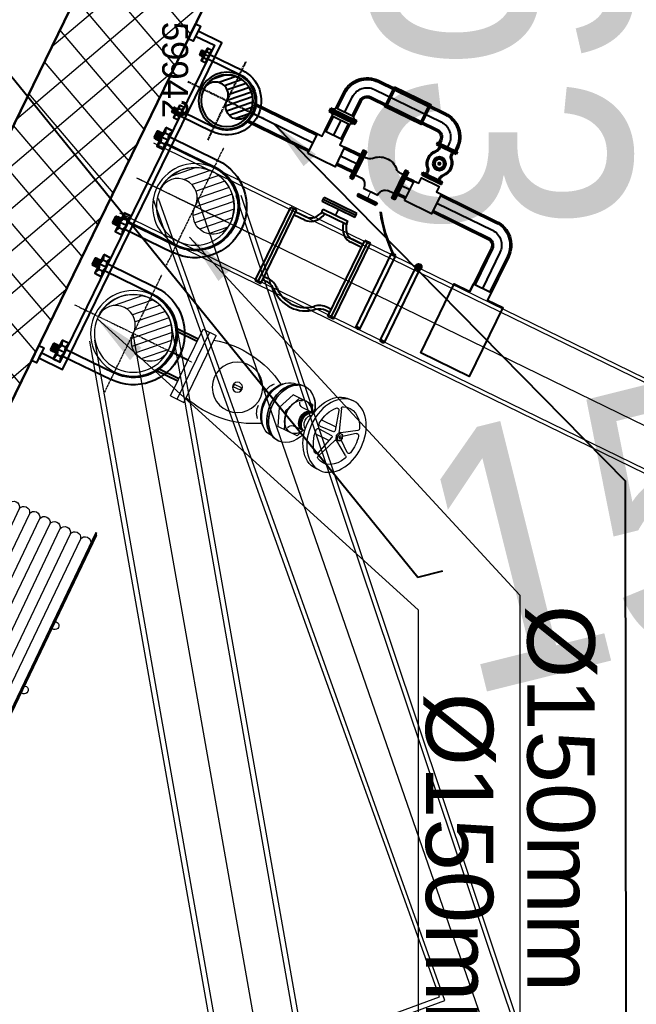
# Model space of a CAD drawing. Header units: inches. Extents: x 257070 to 799932, y -17980 to 269260.
# Drawn here: x 347463 to 348653, y 57604 to 59503 of the extents above; entities that cross this region are included whole.
import ezdxf

# ---------------------------------------------------------------- set-up
doc = ezdxf.new("R2010")
doc.units = ezdxf.units.IN
doc.header["$MEASUREMENT"] = 0
doc.header["$PDMODE"] = 99
doc.header["$PDSIZE"] = 100
doc.linetypes.add('CENTER', pattern=[2, 1.25, -0.25, 0.25, -0.25])
for name, color, linetype, lineweight in [('0-AES-F-FIRE BOX', 1, 'Continuous', 15), ('0-AES-F-SPRINKLER PIPE', 10, 'Continuous', 15), ('07--DIM-2', 2, 'Continuous', 25), ('0_AES_HOSE REEL DRUM', 240, 'Continuous', 5), ('F--BRICKWALL HATCH', 252, 'Continuous', 20), ('F--BRICKWALL-3', 252, 'Continuous', 30)]:
    doc.layers.add(name, color=color, linetype=linetype, lineweight=lineweight)
doc.layers.add('0-AES-F-HYDRANT PIPE', color=7, linetype='Continuous', lineweight=15, true_color=0xf57247)
for name, color, linetype in [('0-AES-F-RETURN  PIPE', 3, 'Continuous'), ('0-AES-F-SPRINKLER', 10, 'Continuous'), ('0-AES-P-PIPE SUPPORT', 7, 'Continuous'), ('DSP_TREE CO-ORDINATES', 206, 'Continuous'), ('DSP_WALL', 7, 'Continuous'), ('FIRE', 10, 'Continuous')]:
    doc.layers.add(name, color=color, linetype=linetype)
doc.styles.get("Standard").update_dxf_attribs({"font": 'arial.ttf'})
doc.styles.add('TEXT style 175', font='GOTHIC.TTF')
doc.styles.add('TEXT style 200', font='ARIALN.TTF')
doc.styles.add('TEXT style 75', font='ARIALN.TTF')
doc.dimstyles.new('75', dxfattribs={"dimscale": 1.5, "dimtxt": 200, "dimasz": 113, "dimexe": 113, "dimexo": 0, "dimgap": 25, "dimtad": 0, "dimdec": 0, "dimrnd": 5, "dimzin": 0, "dimdsep": 46, "dimtxsty": 'TEXT style 75', "dimblk": 'ARCHTICK', "dimcen": 0.09, "dimdle": 113, "dimclrd": 8, "dimclre": 8, "dimclrt": 256, "dimadec": 0, "dimazin": 0, "dimtfac": 1, "dimtdec": 0, "dimtofl": 0, "dimtmove": 1, "dimatfit": 3, "dimldrblk": 'OPEN90', "dimfxl": 0, "dimtolj": 1, "dimtzin": 0, "dimarcsym": 0})
doc.dimstyles.new('AES-PLUMBING', dxfattribs={"dimtxt": 100, "dimasz": 100, "dimexe": 0, "dimexo": 0, "dimgap": 0.01, "dimtad": 1, "dimdec": 0, "dimdsep": 46, "dimtxsty": 'Standard', "dimcen": 10, "dimclrd": 7, "dimclre": 7, "dimclrt": 7, "dimadec": 0, "dimazin": 0, "dimtfac": 1, "dimtdec": 0, "dimtmove": 0, "dimatfit": 3, "dimfxl": 1, "dimlwd": -1, "dimlwe": -1, "dimarcsym": 1})

# ---------------------------------------------------------------- blocks, each defined once
blk = doc.blocks.new('_ArchTick')
at = {"color": 0, "linetype": 'ByBlock', "const_width": 0.15}
blk.add_lwpolyline([(-0.5, -0.5), (0.5, 0.5)], dxfattribs=at)
blk = doc.blocks.new('*D373')
at = {"layer": '07--DIM-2', "color": 251, "lineweight": -2, "ltscale": 1000, "transparency": 16777216}
for p, q in [((347680.2, 60268.6), (347729.3, 60071.6)), ((347811.6, 60208.6), (346102.8, 59782.5)), ((346957.2, 59995.5), (348231.2, 58427.6)), ((346190.6, 59897.2), (346239.8, 59700.2)), ((348231.2, 58427.6), (348279.7, 58439.7))]:
    blk.add_line(p, q, dxfattribs=at)
at = {"layer": 'DEFPOINTS', "color": 0, "ltscale": 1000, "transparency": 16777216}
for p in [(347680.2, 60268.6, 0), (346190.6, 59897.2, 0), (346212.4, 59809.9)]:
    blk.add_point(p, dxfattribs=at)
at = {"layer": '07--DIM-2', "color": 251, "lineweight": -2, "ltscale": 1000, "transparency": 16777216, "xscale": 350, "yscale": 350, "zscale": 350}
for p, rotation in [((347702, 60181.2), 13.99872180743304), ((346212.4, 59809.9), 193.9987218074331)]:
    blk.add_blockref('_ArchTick', p, dxfattribs=dict(at, rotation=rotation))
at = {"layer": '07--DIM-2', "ltscale": 1000, "transparency": 16777216, "insert": (348880.8, 58589.5), "char_height": 500, "attachment_point": 5, "rotation": 13.9987, "style": 'TEXT style 75'}
blk.add_mtext('\\A1;1535', dxfattribs=at)
blk = doc.blocks.new('_Open90')
at = {"color": 0, "linetype": 'ByBlock', "lineweight": -2}
for p, q in [((-0.5, 0.5), (0, 0)), ((0, 0), (-1, 0)), ((0, 0), (-0.5, -0.5))]:
    blk.add_line(p, q, dxfattribs=at)
blk = doc.blocks.new('A$C74B46BF2')
at = {"layer": 'F--BRICKWALL HATCH'}
h = blk.add_hatch(dxfattribs=at)
h.set_pattern_fill('ANSI37', color=8, scale=500, angle=-23.5735)
h.set_pattern_definition([(21.426542, (-414694.4, -1088673.48), (-22.8317532, 58.180418), []), (111.426542, (-414694.4, -1088673.48), (-58.180418, -22.8317532), [])])
h.paths.add_polyline_path([(10755.9, 48224.6), (10755.9, 48025.3), (10985.9, 48020.1), (10985.9, 48320.1), (9485.9, 49815.7), (7934.5, 49854), (7932.5, 49773.4), (7929.7, 49624.1), (9388.5, 49588)])
h.paths.add_polyline_path([(6676.4, 48732.7), (6655.9, 47901.9), (6655.8, 47898.5), (6885.8, 47893.3), (6932.7, 49792.2), (6934.3, 49878.8), (6704.9, 49884.5), (6682.3, 48968.1), (3894.7, 49031.2), (3870, 48033.9), (4100, 48028.6), (4118.9, 48795.9), (6675, 48732.7)])
at = {"layer": 'DSP_WALL', "color": 8}
for p, q in [((9485.9, 49815.7), (10985.9, 48320.1)), ((9388.5, 49588), (10755.9, 48224.6))]:
    blk.add_line(p, q, dxfattribs=at)
blk = doc.blocks.new('*U446')
at = {"layer": 'DSP_TREE CO-ORDINATES', "color": 162}
for p, q in [((0, -329.1), (0, 329.1)), ((-329.1, 0), (329.1, 0))]:
    blk.add_line(p, q, dxfattribs=at)
at = {"layer": 'DSP_TREE CO-ORDINATES', "color": 162, "ltscale": 3.5}
blk.add_lwpolyline([(-184.6, 0.2), (0, 184.8), (184.6, 0.2), (0, -184.3), (-184.6, 0.2)], dxfattribs=at)
at = {"layer": 'DEFPOINTS', "style": 'TEXT style 175'}
blk.add_attdef('CORDINATE', (367.3, -572.5), '', height=100, dxfattribs=at)
at = {"layer": 'DSP_TREE CO-ORDINATES', "color": 164, "style": 'TEXT style 200'}
blk.add_attdef('NO.', (444.8, 234.1), '', height=1000, dxfattribs=at)
blk = doc.blocks.new('A$C1F3236FD')
at = {"color": 1, "linetype": 'ByBlock'}
for p, q in [((274, 4142, 1186077), (274, 420, 1186077)), ((444, 4144, 1186077), (444, 423, 1186077)), ((614, 4147, 1186077), (614, 425, 1186077)), ((784, 4149, 1186077), (784, 2450, 1186077)), ((954, 4151, 1186077), (954, 2450, 1186077)), ((1124, 4154, 1186077), (1124, 2450, 1186077)), ((1294, 4156, 1186077), (1294, 2450, 1186077)), ((1464, 4159, 1186077), (1464, 2450, 1186077)), ((1634, 4161, 1186077), (1634, 2450, 1186077)), ((1642, 4166, 1186077), (1642, 2450, 1186077)), ((727, 2450, 1186077), (1848, 2450, 1186077)), ((727, 2450, 1186077), (727, 2044, 1186077)), ((998, 2179, 1186077), (727, 2450, 1186077)), ((998, 2179, 1186077), (1848, 2179, 1186077)), ((998, 2179, 1186077), (998, 2044, 1186077)), ((1124, 2179, 1186077), (1124, 1678, 1186077)), ((1294, 2179, 1186077), (1294, 1678, 1186077)), ((1464, 2179, 1186077), (1464, 1678, 1186077)), ((691, 2044, 1186077), (1023, 2044, 1186077)), ((691, 2003, 1186077), (691, 833, 1186077)), ((691, 2003, 1186077), (1023, 2003, 1186077)), ((1023, 2003, 1186077), (1023, 1678, 1186077)), ((1023, 1678, 1186077), (2057, 1678, 1186077)), ((1023, 1522, 1186077), (2057, 1522, 1186077)), ((1023, 1522, 1186077), (1023, 1396, 1186077)), ((1124, 1522, 1186077), (1124, 1396, 1186077)), ((1294, 1522, 1186077), (1294, 1396, 1186077)), ((1464, 1522, 1186077), (1464, 1396, 1186077)), ((1023, 1396, 1186077), (2057, 1396, 1186077)), ((1023, 1241, 1186077), (2057, 1241, 1186077)), ((1023, 1241, 1186077), (1023, 833, 1186077)), ((1124, 1241, 1186077), (1124, 432, 1186077)), ((1294, 1241, 1186077), (1294, 435, 1186077)), ((1464, 1241, 1186077), (1464, 437, 1186077)), ((1023, 833, 1186077), (691, 833, 1186077)), ((714, 833, 1186077), (714, 640, 1186077)), ((857, 660, 1186077), (857, 813, 1186077)), ((1000, 833, 1186077), (1000, 640, 1186077)), ((714, 640, 1186077), (1000, 640, 1186077)), ((739, 640, 1186077), (739, 489, 1186077)), ((975, 640, 1186077), (975, 489, 1186077)), ((169, 16, 1186077), (169, 484, 1186077)), ((223, 16, 1186077), (223, 484, 1186077)), ((699, 425, 1186077), (699, 479, 1186077)), ((729, 489, 1186077), (985, 489, 1186077)), ((764, 415, 1186077), (764, 489, 1186077)), ((950, 415, 1186077), (950, 489, 1186077)), ((1015, 425, 1186077), (1015, 479, 1186077)), ((390, 138, 1186077), (390, 363, 1186077)), ((503, 369, 1186077), (427, 357, 1186077)), ((427, 138, 1186077), (427, 363, 1186077)), ((427, 144, 1186077), (427, 357, 1186077)), ((597, 369, 1186077), (503, 369, 1186077)), ((503, 369, 1186077), (503, 131, 1186077)), ((597, 110, 1186077), (597, 391, 1186077)), ((617, 110, 1186077), (617, 391, 1186077)), ((637, 110, 1186077), (637, 391, 1186077)), ((733, 415, 1186077), (987, 415, 1186077)), ((637, 250, 1186077), (171, 250, 1186077)), ((390, 281, 1186077), (223, 281, 1186077)), ((390, 219, 1186077), (223, 219, 1186077)), ((597, 187, 1186077), (503, 187, 1186077)), ((503, 131, 1186077), (427, 144, 1186077)), ((597, 131, 1186077), (503, 131, 1186077)), ((699, 19, 1186077), (699, 73, 1186077)), ((729, 83, 1186077), (985, 83, 1186077)), ((733, 9, 1186077), (987, 9, 1186077)), ((764, 9, 1186077), (764, 83, 1186077)), ((950, 9, 1186077), (950, 83, 1186077)), ((1015, 19, 1186077), (1015, 73, 1186077))]:
    blk.add_line(p, q, dxfattribs=at)
for points in [[(764, 479), (754, 483), (746, 487), (740, 489), (734, 489), (727, 489), (720, 487), (711, 483), (699, 479)], [(764, 479), (795, 483), (820, 487), (840, 489), (858, 489), (876, 489), (895, 487), (920, 483), (950, 479)], [(950, 479), (960, 483), (968, 487), (975, 489), (981, 489), (987, 489), (994, 487), (1003, 483), (1015, 479)], [(764, 425), (754, 421), (746, 418), (740, 416), (734, 415), (727, 416), (720, 418), (711, 421), (699, 425)], [(764, 425), (795, 421), (820, 418), (840, 416), (858, 415), (876, 416), (895, 418), (920, 421), (950, 425)], [(950, 425), (960, 421), (968, 418), (975, 416), (981, 415), (987, 416), (994, 418), (1003, 421), (1015, 425)], [(969, 415), (990, 381), (1005, 352), (1016, 327), (1024, 306), (1029, 287), (1031, 270), (1032, 254), (1032, 238), (1031, 223), (1030, 206), (1028, 189), (1023, 171), (1015, 151), (1004, 130), (988, 106), (968, 80)], [(764, 73), (754, 77), (746, 80), (740, 82), (734, 83), (727, 82), (720, 80), (711, 77), (699, 73)], [(764, 19), (754, 14), (746, 11), (740, 9), (734, 9), (727, 9), (720, 11), (711, 14), (699, 19)], [(764, 73), (795, 77), (820, 80), (840, 82), (858, 83), (876, 82), (895, 80), (920, 77), (950, 73)], [(764, 19), (795, 14), (820, 11), (840, 9), (858, 9), (876, 9), (895, 11), (920, 14), (950, 19)], [(950, 73), (960, 77), (968, 80), (975, 82), (981, 83), (987, 82), (994, 80), (1003, 77), (1015, 73)], [(950, 19), (960, 14), (968, 11), (975, 9), (981, 9), (987, 9), (994, 11), (1003, 14), (1015, 19)]]:
    blk.add_lwpolyline(points, dxfattribs=at)
at = {"color": 1, "linetype": 'ByBlock', "elevation": 1186077}
for points in [[(741, 415), (731, 386), (685, 374), (637, 376)], [(741, 85), (731, 114), (685, 126), (637, 124)]]:
    blk.add_lwpolyline(points, dxfattribs=at)
at = {"color": 1, "linetype": 'ByBlock'}
for centre, radius, start, end in [((189, 4125, 1186077), 86.9, 11.195, 167.1741), ((359, 4127, 1186077), 86.9, 11.195, 167.1741), ((529, 4130, 1186077), 86.9, 11.195, 167.1741), ((699, 4132, 1186077), 86.9, 11.195, 167.1741), ((869, 4135, 1186077), 86.9, 11.195, 167.1741), ((1039, 4137, 1186077), 86.9, 11.195, 167.1741), ((1209, 4139, 1186077), 86.9, 11.195, 167.1741), ((1379, 4142, 1186077), 86.9, 11.195, 167.1741), ((1549, 4144, 1186077), 86.9, 11.195, 167.1741), ((60, 2813, 1186077), 60.2, 60.8161, 299.1839), ((1848, 2315, 1186077), 136, 270, 90), ((691, 2023, 1186077), 20.5, 90, 270), ((1023, 2023, 1186077), 20.5, 270, 90), ((60, 1749, 1186077), 60.2, 60.8161, 299.1839), ((1151, 1600, 1186077), 149, 148.6174, 211.3826), ((1151, 1319, 1186077), 149, 148.6174, 211.3826), ((785, 690, 1186077), 143, 59.5464, 119.6317), ((930, 690, 1186077), 143, 60.3683, 120.4536), ((785, 783, 1186077), 143, 240.3683, 300.4536), ((930, 783, 1186077), 143, 239.5464, 299.6317), ((196, 471, 1186077), 30, 26.6415, 153.3585), ((189, 437, 1186077), 86.9, 192.8259, 348.805), ((359, 439, 1186077), 86.9, 192.8259, 348.805), ((409, 345, 1186077), 25.8, 43.7157, 136.2843), ((529, 442, 1186077), 86.9, 192.8259, 348.805), ((699, 444, 1186077), 86.9, 192.8259, 264.8765), ((1039, 449, 1186077), 86.9, 259.6321, 348.805), ((1209, 452, 1186077), 86.9, 192.8259, 348.805), ((1379, 454, 1186077), 86.9, 192.8259, 348.805), ((1549, 456, 1186077), 86.9, 192.8259, 348.805), ((196, 30, 1186077), 30, 206.6415, 333.3585), ((409, 155, 1186077), 25.8, 223.7157, 316.2843), ((607, 110, 1186077), 9.95, 180, 0), ((627, 110, 1186077), 9.95, 180, 0)]:
    blk.add_arc(centre, radius, start, end, dxfattribs=at)
at = {"layer": 'FIRE', "color": 1, "linetype": 'ByBlock'}
for p, q in [((89, 4297, 1186077), (104, 4331, 1186077)), ((89, 4297, 1186077), (89, 265, 1186077)), ((104, 4331, 1186077), (104, 230, 1186077)), ((1657, 4297, 1186077), (1642, 4331, 1186077)), ((1642, 4331, 1186077), (1642, 2450, 1186077)), ((1657, 4297, 1186077), (1657, 2450, 1186077)), ((731, 2243, 1186077), (731, 2338, 1186077)), ((1634, 2179, 1186077), (1634, 439, 1186077)), ((1642, 2179, 1186077), (1642, 444, 1186077)), ((1642, 2179, 1186077), (1642, 230, 1186077)), ((1657, 2179, 1186077), (1657, 265, 1186077)), ((2057, 1934, 1186077), (2122, 1934, 1186077)), ((2057, 984, 1186077), (2057, 1934, 1186077)), ((2122, 984, 1186077), (2122, 1934, 1186077)), ((1949, 1844, 1186077), (2178, 1844, 1186077)), ((1949, 1075, 1186077), (2178, 1075, 1186077)), ((2057, 984, 1186077), (2122, 984, 1186077)), ((89, 265, 1186077), (104, 230, 1186077)), ((1657, 265, 1186077), (1642, 230, 1186077))]:
    blk.add_line(p, q, dxfattribs=at)
blk = doc.blocks.new('A$C49735D4B')
at = {"color": 7, "lineweight": -3}
for p, q in [((-0.0277, 0.0034), (0.0277, 0.0034)), ((-0.0277, 0.0034), (-0.0277, -0.0036)), ((-0.0277, 0), (0.0277, 0)), ((-0.019, 0.0083), (0.019, 0.0083)), ((0.0277, 0.0034), (0.0277, -0.0036)), ((-0.0277, -0.0036), (0.0277, -0.0036)), ((-0.019, -0.0085), (0.019, -0.0085))]:
    blk.add_line(p, q, dxfattribs=at)
for centre, radius, start, end in [((-0.0262, 0.0112), 0.00772, 258.8585, 338.2681), ((0.0262, 0.0113), 0.00784, 202.4171, 280.8627), ((-0.0262, -0.011), 0.00757, 19.4193, 101.6623), ((0.0262, -0.0111, 0), 0.0077, 78.7889, 159.9049)]:
    blk.add_arc(centre, radius, start, end, dxfattribs=at)
blk = doc.blocks.new('A$C254949A7')
at = {"color": 7, "linetype": 'Continuous', "lineweight": -3}
for p, q in [((-0.0213, 0.0548), (0.0191, 0.0547)), ((-0.0213, 0.0498), (-0.0213, 0.0548)), ((-0.0213, 0.0523), (0.0191, 0.0523)), ((-0.0213, 0.0498), (0.0191, 0.0498)), ((0.0191, 0.0498), (0.0191, 0.0547)), ((-0.0497, -0.0303), (-0.0496, 0.0292)), ((-0.0496, 0.0292), (-0.0425, 0.0292)), ((-0.0496, 0.0292), (-0.0425, 0.0292)), ((-0.0461, -0.0303), (-0.0461, 0.0292)), ((-0.0425, -0.0303), (-0.0425, 0.0292)), ((-0.0425, -0.0303), (-0.0425, 0.0292)), ((-0.0425, 0.0197), (-0.0294, 0.0197)), ((0.0141, 0.0365), (-0.0163, 0.0365)), ((-0.0163, 0.0338), (-0.0163, 0.0365)), ((0.0141, 0.0338), (0.0141, 0.0365)), ((0.0403, 0.0196), (0.0272, 0.0196)), ((0.0403, -0.0303), (0.0403, 0.0297)), ((0.0474, 0.0297), (0.0403, 0.0297)), ((0.0403, -0.0303), (0.0403, 0.0297)), ((0.0474, 0.0297), (0.0403, 0.0297)), ((0.0438, -0.0303), (0.0438, 0.0297)), ((0.0474, -0.0303), (0.0474, 0.0297)), ((-0.0425, -0.0186), (-0.0377, -0.0186)), ((-0.0497, -0.0303), (-0.0425, -0.0303)), ((0.0403, -0.0211), (0.0355, -0.0211)), ((0.0474, -0.0303), (0.0403, -0.0303))]:
    blk.add_line(p, q, dxfattribs=at)
at = {"color": 7, "linetype": 'Continuous', "lineweight": -3, "const_width": 0.00206}
blk.add_lwpolyline([(-0.0011, 0.0365), (-0.0011, 0.0498)], dxfattribs=at)
at = {"color": 7, "linetype": 'Continuous', "lineweight": -3}
for centre, radius, start, end in [((-0.0307, 0.0329), 0.0133, 275.3958, 341.6166), ((-0.0246, 0.0338), 0.00825, 321.8485, 359.9703), ((0.0223, 0.0338), 0.00825, 179.9703, 218.0921), ((0.0284, 0.0329), 0.0133, 198.324, 264.5448), ((-0.0378, -0.0351), 0.0165, 47.8481, 89.9703), ((0, 0), 0.0352, 220.6421, 313.9336), ((0.0355, -0.0376), 0.0165, 89.9703, 132.0925)]:
    blk.add_arc(centre, radius, start, end, dxfattribs=at)
blk = doc.blocks.new('A$C554B747C')
at = {"layer": '0-AES-F-FIRE BOX'}
for p, q in [((71.6, 108.8), (-71.9, 108.8)), ((-71.9, 108.8), (-71.9, 80.5)), ((71.6, 108.8), (71.6, 80.5)), ((71.6, 94.6), (-71.9, 94.6)), ((71.6, 80.5), (-71.9, 80.5)), ((2.5, 7.7), (-2.5, 7.7)), ((-2.5, -7.7), (-2.5, 7.7)), ((2.5, -7.7), (2.5, 7.7)), ((2.5, -7.7), (-2.5, -7.7)), ((0, -89.4), (-33.7, -103.1)), ((0, -89.4), (33.7, -103.1)), ((0, -103.1), (-33.7, -116.9)), ((-33.7, -144.4), (-33.7, -103.1)), ((0, -103.1), (33.7, -116.9)), ((33.7, -144.4), (33.7, -103.1)), ((58.4, -116.9), (58.4, -113.2)), ((-19.5, -153.8), (-19.5, -129.3)), ((19.5, -153.8), (19.5, -129.3)), ((-33.7, -144.4), (-19.5, -150.2)), ((33.7, -144.4), (19.5, -150.2)), ((-14.4, -173.4), (-14.4, -204.1)), ((-2.8, -176.5), (-4.1, -203.6)), ((2.8, -176.5), (4.1, -203.6)), ((14.4, -173.4), (14.4, -204.1)), ((-74.5, -204.6), (-74.5, -212.7)), ((-50.8, -198.3), (-9.9, -213.8)), ((-45.8, -195.5), (-7.4, -206)), ((45.8, -195.5), (7.4, -206)), ((50.8, -198.3), (9.9, -213.8)), ((74.5, -212.7), (74.5, -204.6)), ((-26.9, -245.4), (-8.7, -217.7)), ((-20.2, -245.1), (-3.4, -224.2)), ((0, -211.8), (-6.7, -214.6)), ((0, -214.6), (-6.7, -217.3)), ((-6.7, -222.8), (-6.7, -214.6)), ((0, -225.6), (-6.7, -222.8)), ((0, -211.8), (6.7, -214.6)), ((0, -214.6), (6.7, -217.3)), ((0, -225.6), (6.7, -222.8)), ((20.2, -245.1), (3.4, -224.2)), ((6.7, -222.8), (6.7, -214.6)), ((26.9, -245.4), (8.7, -217.7))]:
    blk.add_line(p, q, dxfattribs=at)
for radius in [48.7, 9.69]:
    blk.add_circle((0, 0), radius, dxfattribs=at)
for centre, radius, start, end in [((127.5, 27), 196.6, 164.2108, 210.5213), ((-127.5, 27), 196.6, 329.4787, 15.7892), ((-14.5, -83), 31.2, 88.0313, 135.9908), ((14.5, -83), 31.2, 44.0092, 91.9687), ((-30.5, -131.5), 11.2, 11.0684, 72.6602), ((30.5, -131.5), 11.2, 107.3398, 168.9316), ((-44.8, -191.8), 3.89, 133.8645, 254.7795), ((-6.7, -176.3), 3.89, 357.2205, 94.7862), ((6.7, -176.3), 3.89, 85.2138, 182.7795), ((44.8, -191.8), 3.89, 285.2205, 46.1355), ((-52.2, -201.9), 3.89, 69.2205, 155.1588), ((-6.7, -203.5), 2.6, 254.7795, 357.2205), ((6.7, -203.5), 2.6, 182.7795, 285.2205), ((52.2, -201.9), 3.89, 24.8412, 110.7795), ((-10.9, -216.3), 2.6, 326.7795, 69.2205), ((10.9, -216.3), 2.6, 110.7795, 213.2205), ((-30.1, -243.3), 3.89, 245.9255, 326.7795), ((-17.1, -247.6), 3.89, 141.2205, 257.3777), ((17.1, -247.6), 3.89, 282.6223, 38.7795), ((30.1, -243.3), 3.89, 213.2205, 294.0745)]:
    blk.add_arc(centre, radius, start, end, dxfattribs=at)
at = {"layer": '0-AES-F-FIRE BOX', "extrusion": (0, 0, -1)}
for centre, major_axis, ratio, start_param, end_param in [((0, -116.9), (58.4, 0), 0.707107, 1.987436, 5.918785), ((0, -113.2), (-58.4, 0), 0.707107, 0, 2.786111), ((0, -130.7), (33.7, 0), 0.721611, 2.186239, 6.007537)]:
    blk.add_ellipse(centre, major_axis=major_axis, ratio=ratio, start_param=start_param, end_param=end_param, dxfattribs=at)
at = {"layer": '0-AES-F-FIRE BOX'}
for centre, major_axis, ratio, start_param, end_param in [((0, -99.5), (55.2, 0), 0.707107, -0.004902, 3.146495), ((0, -113.2), (58.4, 0), 0.707107, 0, 2.786111), ((0, -116.9), (-58.4, 0), 0.707107, 1.987436, 5.918785), ((0, -94.9), (-52.3, 0), 0.701646, 3.553827, 5.87095), ((0, -130.7), (-33.7, 0), 0.721611, 2.186239, 6.007537), ((0, -116.9), (58.4, 0), 0.707107, 3.784133, 4.295749), ((0, -130.7), (33.7, 0), 0.721611, 3.417241, 4.096946), ((0, -148), (-19.5, 0), 0.707107, 3.141593, 6.283185), ((0, -150.4), (-19.5, 0), 0.707107, 3.141593, 6.283185), ((0, -152), (-19.5, 0), 0.707107, 3.141593, 6.283185), ((0, -154.1), (-19.5, 0), 0.707107, 3.16624, 6.258538), ((0, -154.3), (-14.4, 0), 0.619861, 3.293146, 6.131632), ((0, -204.6), (-74.5, 0), 0.707107, 3.141593, 6.283185), ((0, -212.7), (-58.6, 0), 0.693384, -1.450623, -0.624962), ((0, -212.7), (58.6, 0), 0.693384, 0.624962, 1.450623), ((0, -212.7), (-58.6, 0), 0.693384, -0.310604, 0.998397), ((0, -212.7), (58.6, 0), 0.693384, -0.998397, 0.310604), ((0, -212.7), (58.6, 0), 0.693384, 4.400005, 5.024773)]:
    blk.add_ellipse(centre, major_axis=major_axis, ratio=ratio, start_param=start_param, end_param=end_param, dxfattribs=at)
for centre, major_axis, ratio in [((0, -212.7), (74.5, 0), 0.707107), ((0, -220.1), (6.74, 0), 0.721611), ((0, -220.4), (-2.9, 0), 0.586664)]:
    blk.add_ellipse(centre, major_axis=major_axis, ratio=ratio, dxfattribs=at)
blk = doc.blocks.new('A$C34060CE2')
at = {"lineweight": -3}
blk.add_hatch(color=7, dxfattribs=at).paths.add_polyline_path([(0, -0.0042, -1), (0, 0.0042, -1)])
at = {"color": 7, "linetype": 'Continuous', "lineweight": -3}
for p, q in [((-0.0213, 0.034), (0.0212, 0.0341)), ((-0.0213, 0.034), (-0.0213, 0.0289)), ((-0.0213, 0.034), (-0.0213, 0.0289)), ((-0.0213, 0.0315), (0.0212, 0.0315)), ((-0.0213, 0.0289), (0.0212, 0.0289)), ((-0.0146, 0.0289), (-0.0146, 0.0255)), ((-0.0123, 0.0289), (-0.0123, 0.0255)), ((-0.0123, 0.0289), (-0.0123, 0.0255)), ((0.0123, 0.0289), (0.0123, 0.0255)), ((0.0146, 0.0289), (0.0146, 0.0255)), ((0.0146, 0.0289), (0.0146, 0.0255)), ((0.0212, 0.0341), (0.0212, 0.0289)), ((-0.0212, -0.0305), (0.0213, -0.0305)), ((-0.0212, -0.0356), (-0.0212, -0.0305)), ((-0.0212, -0.0331), (0.0213, -0.0331)), ((-0.0212, -0.0331), (0.0213, -0.0331)), ((-0.0212, -0.0356), (0.0213, -0.0356)), ((-0.0146, -0.0305), (-0.0146, -0.0271)), ((-0.0122, -0.0305), (-0.0123, -0.0271)), ((0.0123, -0.0305), (0.0123, -0.0271)), ((0.0146, -0.0305), (0.0146, -0.0271)), ((0.0213, -0.0356), (0.0213, -0.0305))]:
    blk.add_line(p, q, dxfattribs=at)
at = {"color": 7, "lineweight": -3}
for radius in [0.013, 0.011, 0.00858]:
    blk.add_circle((0, 0), radius, dxfattribs=at)
at = {"color": 7, "linetype": 'Continuous', "lineweight": -3}
for centre, radius, start, end in [((-0.0265, 0.0255), 0.0118, 317.9075, 0.0297), ((-0.0265, 0.0255), 0.0142, 317.9075, 0.0297), ((0.0264, 0.0255), 0.0142, 180.0297, 222.1519), ((0.0264, 0.0255), 0.0118, 180.0297, 222.1519), ((0.0026, -0.0008), 0.0273, 137.9075, 222.1519), ((0.0026, -0.0008), 0.025, 137.9075, 222.1519), ((-0.0026, -0.0008), 0.025, 317.9075, 42.1519), ((-0.0026, -0.0008), 0.0273, 317.9075, 42.1519), ((-0.0264, -0.0271), 0.0142, 0.0297, 42.1519), ((0.0265, -0.0271), 0.0142, 137.9075, 180.0297), ((-0.0264, -0.0271), 0.0118, 0.0297, 42.1519), ((0.0265, -0.0271), 0.0118, 137.9075, 180.0297)]:
    blk.add_arc(centre, radius, start, end, dxfattribs=at)
blk = doc.blocks.new('A$C626256CC')
at = {"layer": '0-AES-F-SPRINKLER PIPE', "lineweight": -3}
for points in [[(60.7, -312.7, -0.05453), (62, -313.9, -0.072254), (160.7, -250.2), (160, -248.2, 0.075072)], [(-150.9, -271.4), (-152.8, -282.6, -0.322125)], [(-147.9, -271.9), (-150.9, -271.4), (-152.8, -282.6), (-149.9, -283.1)], [(63, -308.3), (57.6, -307.4), (55.6, -318.6), (61, -319.5)], [(61, -319.5, 0.322125), (63, -308.3)], [(-166.3, -343.5), (-168.3, -354.7, -0.322125)], [(-163.4, -344), (-166.3, -343.5), (-168.3, -354.7), (-165.3, -355.2)], [(50.3, -378.4, 1), (47.5, -394.5, 1)], [(42.9, -391.2, 0.322158), (44.8, -380)]]:
    blk.add_hatch(color=7, dxfattribs=at).paths.add_polyline_path(points)
at = {"layer": '0-AES-F-SPRINKLER PIPE', "color": 7, "linetype": 'Continuous', "lineweight": -3}
for p, q in [((-106.4, 18.4), (-109.3, 1.7)), ((-109.3, 1.7), (103.5, -35.1)), ((-107.8, 10), (104.9, -26.7)), ((-106.4, 18.4), (106.4, -18.4)), ((-105.4, 1), (103.5, -35.1)), ((-103.9, 9.4), (104.9, -26.7)), ((-102.5, 17.7), (106.4, -18.4)), ((-98.2, -0.2), (-100.1, -11.5)), ((-89.5, -1.7), (-91.4, -13)), ((106.4, -18.4), (103.5, -35.1)), ((106.4, -18.4), (103.5, -35.1)), ((89.6, -32.7), (84.2, -63.4)), ((98.3, -34.2), (93, -64.9)), ((116.4, -100.7), (104.1, -172)), ((125.1, -102.2), (112.8, -173.5)), ((118.7, -101.1), (125.1, -102.2)), ((127.6, -188.2), (143.9, -93.3)), ((133.4, -189.2), (149.8, -94.3)), ((139.2, -190.2), (155.6, -95.4)), ((143.9, -93.3), (155.6, -95.4)), ((143.9, -93.3), (155.6, -95.4)), ((106.4, -172.4), (112.8, -173.5)), ((-146.6, -209.3), (-143.7, -192.6)), ((-146.6, -209.3), (-143.7, -192.6)), ((-145.1, -201), (75.2, -239)), ((-143.7, -192.6), (76.6, -230.7)), ((-131.8, -194.7), (-129.8, -183.4)), ((-123.1, -196.2), (-121.1, -184.9)), ((56, -227.1), (61.3, -196.3)), ((64.7, -228.6), (70, -197.9)), ((127.6, -188.2), (139.2, -190.2)), ((-146.6, -209.3), (73.7, -247.4)), ((-146.6, -209.3), (73.7, -247.4)), ((73.7, -247.4), (76.6, -230.7))]:
    blk.add_line(p, q, dxfattribs=at)
at = {"layer": '0-AES-F-SPRINKLER PIPE', "color": 7, "lineweight": -3}
for p, q in [((-150.9, -271.4, 0), (-152.8, -282.6, 0)), ((63, -308.3, 0), (61, -319.5, 0)), ((-166.3, -343.5, 0), (-168.3, -354.7, 0)), ((44.8, -380, 0), (42.9, -391.2, 0)), ((44.8, -380, 0), (42.9, -391.2, 0))]:
    blk.add_line(p, q, dxfattribs=at)
at = {"layer": '0-AES-F-SPRINKLER PIPE', "color": 7, "linetype": 'Continuous', "lineweight": -3, "const_width": 4.91}
blk.add_lwpolyline([(118.9, -137.8), (135.7, -140.8)], dxfattribs=at)
at = {"layer": '0-AES-F-SPRINKLER PIPE', "color": 7, "lineweight": -3}
for points in [[(-150.9, -271.4), (-147.9, -271.9), (-149.9, -283.1), (-152.8, -282.6)], [(61, -319.5), (-152.8, -282.6), (-150.9, -271.4)], [(-150.9, -271.4), (63, -308.3), (61, -319.5)], [(-166.3, -343.5), (44.8, -380), (42.9, -391.2), (-168.3, -354.7)]]:
    blk.add_lwpolyline(points, dxfattribs=at)
blk.add_lwpolyline([(-163.4, -344), (-165.3, -355.2), (-168.3, -354.7), (-166.3, -343.5)], close=True, dxfattribs=at)
blk.add_circle((48.9, -386.4, 0), 8.15, dxfattribs=at)
at = {"layer": '0-AES-F-SPRINKLER PIPE', "color": 7, "linetype": 'Continuous', "lineweight": -3}
for centre, radius, start, end in [((-138.9, -4.8), 39.3, 308.0799, 350.2021), ((-138.9, -4.8), 48.2, 308.0799, 350.2021), ((-58.7, -107.2), 90.8, 128.0799, 212.3243), ((-58.7, -107.2), 81.9, 128.0799, 212.3243), ((122.1, -69.3), 38.4, 171.5084, 240.1647), ((122.1, -69.3), 29.5, 171.5084, 240.1647), ((122.1, -81.7), 28.5, 222.0803, 255.4387), ((122.1, -81.7), 19.7, 222.0803, 260.2021), ((-168.6, -176.7), 39.3, 350.2021, 32.3243), ((-168.6, -176.7), 48.2, 350.2021, 32.3243), ((99, -203.5), 38.4, 100.2394, 168.8958), ((99, -203.5), 29.5, 100.2394, 168.8958), ((103, -191.8), 28.5, 84.9655, 118.3239), ((103, -191.8), 19.7, 80.2021, 118.3239)]:
    blk.add_arc(centre, radius, start, end, dxfattribs=at)
at = {"layer": '0-AES-F-SPRINKLER PIPE', "color": 7, "lineweight": -3}
for centre, radius, start, end in [((324.2, -609.2, 0), 396.6, 114.4479, 131.782), ((330.6, -621.7, 0), 408.5, 114.5756, 131.1063), ((-144, -278.3, 0), 9.73, 134.4922, 205.912), ((54.2, -312.6, 0), 9.73, 314.4922, 25.912), ((-159.5, -350.4, 0), 9.73, 134.4922, 205.912), ((36, -384.2, 0), 9.73, 314.4922, 25.912)]:
    blk.add_arc(centre, radius, start, end, dxfattribs=at)
blk = doc.blocks.new('PIPE SUPPORT')
at = {"layer": '0-AES-P-PIPE SUPPORT'}
for points in [[(-166.5, 129.3), (-167, 128.3), (-166.5, 127.3), (-167, 126.4), (-166.5, 125.4), (-167, 124.4), (-166.5, 123.4), (-167, 122.5), (-166.5, 121.5)], [(-167, 128.3), (-156.8, 128.3)], [(-167, 126.4), (-156.8, 126.4)], [(-167, 124.4), (-156.8, 124.4)], [(-166.5, 129.3), (-157.3, 129.3)], [(-166.5, 127.3), (-157.3, 127.3)], [(-166.5, 125.4), (-157.3, 125.4)], [(-166.5, 123.4), (-157.3, 123.4)], [(-157.3, 129.3), (-156.8, 128.3), (-157.3, 127.3), (-156.8, 126.4), (-157.3, 125.4), (-156.8, 124.4), (-157.3, 123.4), (-156.8, 122.5), (-157.3, 121.5)], [(-47.3, 129.3), (-47.9, 128.3), (-47.3, 127.3), (-47.9, 126.4), (-47.3, 125.4), (-47.9, 124.4), (-47.3, 123.4), (-47.9, 122.5), (-47.3, 121.5)], [(-47.9, 128.3), (-37.7, 128.3)], [(-47.9, 126.4), (-37.7, 126.4)], [(-47.9, 124.4), (-37.7, 124.4)], [(-47.3, 129.3), (-38.2, 129.3)], [(-47.3, 129.3), (-38.2, 129.3)], [(-47.3, 127.3), (-38.2, 127.3)], [(-47.3, 125.4), (-38.2, 125.4)], [(-47.3, 123.4), (-38.2, 123.4)], [(-38.2, 129.3), (-37.7, 128.3), (-38.2, 127.3), (-37.7, 126.4), (-38.2, 125.4), (-37.7, 124.4), (-38.2, 123.4), (-37.7, 122.5), (-38.2, 121.5)], [(-174.6, 121.1), (-168.2, 118.8), (-161.8, 121.1), (-155.4, 118.8), (-148.9, 121.1)], [(-174.6, 121.1), (-148.9, 121.1)], [(-174.6, 111.9), (-174.6, 121.1)], [(-174.6, 111.9), (-168.2, 114.2), (-161.8, 111.9), (-155.4, 114.2), (-148.9, 111.9)], [(-168.2, 114.2), (-168.2, 118.8)], [(-167, 122.5), (-156.8, 122.5)], [(-166.5, 121.5), (-166.6, 121.3)], [(-166.5, 121.5), (-157.3, 121.5)], [(-166.5, 111.7), (-166.5, 44.7)], [(-161.8, 111.9), (-161.8, 121.1)], [(-157.3, 121.5), (-157.2, 121.3)], [(-157.3, 111.7), (-157.3, 44.7)], [(-155.4, 114.2), (-155.4, 118.8)], [(-55.7, 121.1), (-49.3, 118.8), (-42.9, 121.1), (-36.5, 118.8), (-30, 121.1)], [(-55.7, 111.9), (-49.3, 114.2), (-42.9, 111.9), (-36.5, 114.2), (-30, 111.9)], [(-49.3, 114.2), (-49.3, 118.8)], [(-47.9, 122.5), (-37.7, 122.5)], [(-47.3, 121.5), (-47.5, 121.3)], [(-47.3, 121.5), (-38.2, 121.5)], [(-47.3, 111.7), (-47.3, 44.7)], [(-42.9, 111.9), (-42.9, 121.1)], [(-38.2, 121.5), (-38.1, 121.3)], [(-38.2, 111.7), (-38.2, 44.7)], [(-36.5, 114.2), (-36.5, 118.8)]]:
    blk.add_lwpolyline(points, dxfattribs=at)
for points in [[(-174.8, 121.3), (-148.8, 121.3), (-148.8, 111.7), (-174.8, 111.7)], [(-174.6, 121.1), (-148.9, 121.1), (-148.9, 111.9), (-174.6, 111.9)], [(-55.9, 121.3), (-29.9, 121.3), (-29.9, 111.7), (-55.9, 111.7)], [(-55.7, 121.1), (-30, 121.1), (-30, 111.9), (-55.7, 111.9)]]:
    blk.add_lwpolyline(points, close=True, dxfattribs=at)
for radius, start, end in [(64.2, 180.0022, 269.9978), (55, 180.0022, 269.9978), (55, 270.0022, 359.9978), (64.2, 270.0022, 359.9978)]:
    blk.add_arc((-102.3, 44.7), radius, start, end, dxfattribs=at)
blk = doc.blocks.new('SOIL STACK DIA 100 mm')
h = blk.add_hatch()
h.set_pattern_fill('ANSI31', color=256, scale=3)
h.set_pattern_definition([(45, (-27850.841, 26658.129), (-6.735192, 6.735192), [])])
edge = h.paths.add_edge_path()
edge.add_arc((0, 0), 50, 270, 450)
edge.add_arc((0, 25), 25, 90, 270)
edge.add_arc((0, -25), 25, -90, 90, ccw=False)
at = {"linetype": 'CENTER', "ltscale": 2}
for points in [[(0, -84), (0, 84)], [(-84, 0), (84, 0)]]:
    blk.add_lwpolyline(points, dxfattribs=at)
blk.add_lwpolyline([(0, -50, 1), (0, 50, 1), (0, 0, -1), (0, -50, -1)], format="xyb")
for radius in [55, 50]:
    blk.add_circle((0, 0), radius)
at = {"layer": '0-AES-P-PIPE SUPPORT', "ltscale": 150, "xscale": 1.0267966073826, "yscale": 1.0267966073826, "zscale": 1.0267966073826, "rotation": 179.9992056182128}
blk.add_blockref('PIPE SUPPORT', (-105.1, 46.1), dxfattribs=at)

msp = doc.modelspace()

# ---------------------------------------------------------------- hatches: boundary and pattern name
at = {"layer": '0-AES-F-RETURN  PIPE', "lineweight": -3}
h = msp.add_hatch(color=7, dxfattribs=at)
h.paths.add_polyline_path([(348167.5, 59334.3), (348237.5, 59300.1), (348256.5, 59338.9), (348186.4, 59373.1)])
h.paths.add_polyline_path([(348171.7, 59335.7), (348236.1, 59304.3), (348252.3, 59337.5), (348187.9, 59368.9)], flags=16)

# ---------------------------------------------------------------- linework, layer by layer
at = {"layer": '0-AES-F-HYDRANT PIPE', "lineweight": -3}
for p, q in [((347807.4, 58886.5, 0), (347764.1, 58907.6, 0)), ((347805.2, 58882, 0), (347764.6, 58901.8, 0)), ((347787.7, 58846.1, 0), (347756.4, 58861.3, 0)), ((347787.7, 58846.1, 0), (347756.4, 58861.3, 0)), ((347770.2, 58810.1, 0), (347729.5, 58829.9, 0)), ((347768, 58805.6, 0), (347724.6, 58826.8, 0))]:
    msp.add_line(p, q, dxfattribs=at)
at = {"layer": '0-AES-F-HYDRANT PIPE', "ltscale": 1000, "elevation": 0}
for points in [[(328164.6, 83173.6), (336418.1, 52173.9), (347966, 56799.4), (347598.2, 58882.7)], [(328154.9, 83171.1), (336411.4, 52160.5), (347977.2, 56793.1), (347608.1, 58884.4)], [(328082.1, 83152.1), (336360.5, 52059), (348062, 56746), (347682.2, 58897.5)], [(327999.6, 83130.5), (336302.9, 51944.1), (348158, 56692.6), (347766.2, 58912.3)], [(328009.3, 83133.1), (336309.6, 51957.5), (348146.8, 56698.9), (347756.3, 58910.6)]]:
    msp.add_lwpolyline(points, dxfattribs=at)
at = {"layer": '0-AES-F-HYDRANT PIPE', "color": 7, "lineweight": -3, "elevation": 0}
for points in [[(347788.1, 59465.8), (347802.2, 59494.7), (347811.9, 59490), (347797.8, 59461.1)], [(347485.6, 58845.3), (347499.7, 58874.2), (347509.3, 58869.5), (347495.2, 58840.6)]]:
    msp.add_lwpolyline(points, close=True, dxfattribs=at)
msp.add_lwpolyline([(347807.2, 59480.4), (347802.5, 59470.7), (347838.6, 59453.1), (347540.7, 58842.3), (347504.6, 58859.9), (347499.9, 58850.2), (347545.7, 58827.9), (347853, 59458.1), (347807.2, 59480.4)], dxfattribs=at)
at = {"layer": '0-AES-F-RETURN  PIPE', "lineweight": -3, "ltscale": 20}
msp.add_line((348170.7, 59340.8, 0), (348173.5, 59339.4, 0), dxfattribs=at)
at = {"layer": '0-AES-F-RETURN  PIPE', "lineweight": -3, "elevation": 0}
for points in [[(348073.4, 59332.4), (348087.7, 59361.7, -0.414214), (348155.9, 59385.1), (348284.7, 59322.3, -0.414214), (348308.2, 59254.2), (348305.4, 59248.5)], [(348076.1, 59331), (348090.4, 59360.3, -0.414214), (348154.6, 59382.4), (348283.4, 59319.7, -0.414214), (348305.5, 59255.5), (348302.7, 59249.8)], [(348090.5, 59324), (348104.8, 59353.3, -0.414214), (348147.5, 59368.1), (348276.3, 59305.3, -0.414214), (348291.1, 59262.5), (348288.3, 59256.8)], [(348104.8, 59317), (348119.1, 59346.3, -0.414214), (348140.5, 59353.7), (348269.3, 59290.9, -0.414214), (348276.7, 59269.5), (348274, 59263.9)], [(348107.5, 59315.7), (348121.8, 59345, -0.414214), (348139.2, 59351), (348268, 59288.2, -0.414214), (348274, 59270.8), (348271.3, 59265.2)], [(348274.7, 59163.2), (348382, 59110.9, -0.414214), (348404.1, 59046.7), (348370.3, 58977.4)], [(348276, 59165.9), (348383.3, 59113.6, -0.414214), (348406.8, 59045.4), (348365.9, 58961.5)], [(348260.7, 59134.4), (348367.9, 59082.1, -0.414214), (348375.3, 59060.7), (348341.6, 58991.5)], [(348267.7, 59148.8), (348375, 59096.5, -0.414214), (348389.7, 59053.7), (348355.9, 58984.4)], [(348259.4, 59131.7), (348366.6, 59079.4, -0.414214), (348372.6, 59062), (348331.7, 58978.2)]]:
    msp.add_lwpolyline(points, format="xyb", dxfattribs=at)
at = {"layer": '0-AES-F-RETURN  PIPE', "color": 7, "lineweight": -3, "elevation": 0}
for points in [[(348186.4, 59373.1), (348256.5, 59338.9), (348237.5, 59300.1), (348167.5, 59334.3)], [(348187.9, 59368.9), (348252.3, 59337.5), (348236.1, 59304.3), (348171.7, 59335.7)]]:
    msp.add_lwpolyline(points, close=True, dxfattribs=at)
at = {"layer": '0-AES-F-RETURN  PIPE', "lineweight": -3, "elevation": 0}
for points in [[(347917.6, 59340.8), (348037.7, 59282.2)], [(347912.3, 59322.2), (348029.4, 59265.1)], [(347917.2, 59337.6), (348036.4, 59279.5)], [(347900.9, 59306.6), (348021, 59248.1)], [(347903.1, 59308.9), (348022.4, 59250.8)], [(348051.8, 59288.2), (348066, 59317.2)], [(348054.6, 59286.9), (348068.7, 59315.9)], [(348069, 59279.9), (348083.1, 59308.9)], [(348083.3, 59272.9), (348097.5, 59301.9)], [(348086, 59271.6), (348100.2, 59300.6)], [(348119.7, 59238.9), (348088.7, 59254)], [(348121, 59241.6), (348090, 59256.7)], [(348112.6, 59224.5), (348081.7, 59239.6)], [(348104.3, 59207.5), (348073.3, 59222.6)], [(348105.6, 59210.2), (348074.6, 59225.3)], [(348222.7, 59188.7), (348206.9, 59196.4)], [(348224, 59191.4), (348208.2, 59199.1)], [(348215.7, 59174.3), (348199.8, 59182)], [(348207.4, 59157.2), (348191.5, 59164.9)], [(348208.7, 59159.9), (348192.8, 59167.6)]]:
    msp.add_lwpolyline(points, dxfattribs=at)
at = {"layer": '0-AES-F-RETURN  PIPE', "elevation": 0}
for points in [[(348019.2, 59244.4), (348037.7, 59282.2), (348046.8, 59277.8), (348051.9, 59288.2), (348086, 59271.6), (348080.9, 59261.1), (348090, 59256.7), (348071.5, 59218.9), (348019.2, 59244.4)], [(348205.6, 59153.5), (348224, 59191.4), (348233.1, 59187), (348238.2, 59197.4), (348272.3, 59180.7), (348267.3, 59170.3), (348276.3, 59165.9), (348257.8, 59128), (348205.6, 59153.5)]]:
    msp.add_lwpolyline(points, dxfattribs=at)
at = {"layer": '0-AES-F-RETURN  PIPE', "lineweight": -3, "elevation": 0}
msp.add_lwpolyline([(348338.9, 58992.8), (348373, 58976.1), (348365.9, 58961.5), (348395, 58947.3), (348330.3, 58814.3), (348236.8, 58860), (348301.4, 58993), (348331.7, 58978.2)], close=True, dxfattribs=at)
at = {"layer": '0-AES-F-SPRINKLER PIPE', "ltscale": 1000, "elevation": 0}
for points in [[(328939.4, 82869.4), (333125.5, 66748.1), (337248.1, 53561.1), (348283, 57611.1), (347730.5, 59157.5)], [(328949.1, 82871.9), (333135.1, 66750.9), (337254.5, 53574.1), (348272.7, 57618), (347720.5, 59157.1)], [(328866.8, 82850.5), (333053.3, 66727.5), (337200, 53463.5), (348360, 57559.5), (347805.4, 59160.3)], [(328794.2, 82831.7), (332981.2, 66706.9), (337151.9, 53365.9), (348437, 57507.9), (347880.4, 59163.1)], [(328784.5, 82829.1), (332971.6, 66704.1), (337145.5, 53352.9), (348447.3, 57501), (347890.4, 59163.5)]]:
    msp.add_lwpolyline(points, dxfattribs=at)
for points in [[(347721.3, 59265.1), (351347.3, 57497.2, -0.198641), (351461.3, 57368.4), (356550.6, 42644.1, -0.16098), (356552.5, 42502.9), (352306.7, 29047.4, -0.158211), (352226, 28934.3), (351091, 28093.6)], [(347724.5, 59271.9), (351350.5, 57503.9, -0.198641), (351468.4, 57370.9), (356557.7, 42646.6, -0.16098), (356559.7, 42500.7), (352313.8, 29045.1, -0.158211), (352230.5, 28928.2), (351095.5, 28087.6)], [(347688.4, 59197.7), (351314.4, 57429.8, -0.198641), (351390.4, 57343.9), (356479.7, 42619.6, -0.16098), (356481, 42525.5), (352235.1, 29069.9, -0.158211), (352181.4, 28994.5), (351046.4, 28153.9)], [(347652.2, 59123.6), (351278.2, 57355.6, -0.198641), (351312.4, 57317), (356401.7, 42592.7, -0.16098), (356402.3, 42550.3), (352156.5, 29094.8, -0.158211), (352132.3, 29060.8), (350997.3, 28220.2)], [(347655.5, 59130.3), (351281.5, 57362.4, -0.198641), (351319.5, 57319.4), (356408.8, 42595.1, -0.16098), (356409.5, 42548.1), (352163.6, 29092.5, -0.158211), (352136.7, 29054.8), (351001.7, 28214.1)]]:
    msp.add_lwpolyline(points, format="xyb", dxfattribs=at)
at = {"layer": 'F--BRICKWALL-3', "color": 8}
for p, q in [((347775.8, 59965.3, 0), (346929.6, 58229.7, 0)), ((348022.8, 59947, 0), (347094.5, 58043.1, 0))]:
    msp.add_line(p, q, dxfattribs=at)

# ---------------------------------------------------------------- block references
at = {"color": 8, "rotation": 288.9241474647687}
msp.add_blockref('A$C74B46BF2', (297823.3, 52764.2, 0), dxfattribs=at)
at = {"layer": '0-AES-F-HYDRANT PIPE', "lineweight": -3, "extrusion": (9.91038e-18, 9.71481e-18, -1), "xscale": 1.499999999999999, "yscale": 1.499999999999999, "zscale": -1.5, "rotation": 115.9927129185233}
msp.add_blockref('SOIL STACK DIA 100 mm', (-347682.2, 58897.5, 0), dxfattribs=at)
at = {"layer": '0-AES-F-HYDRANT PIPE', "ltscale": 60, "extrusion": (9.91038e-18, 9.71481e-18, -1), "zscale": -1, "rotation": 295.9927129185234}
msp.add_blockref('A$C554B747C', (-347883.1, 58793.6, 0), dxfattribs=at)
at = {"layer": '0-AES-F-RETURN  PIPE', "lineweight": -3, "extrusion": (9.91038e-18, 9.71481e-18, -1), "zscale": -1, "rotation": 115.9927129185233}
msp.add_blockref('SOIL STACK DIA 100 mm', (-347862.9, 59346.3, 0), dxfattribs=at)
at = {"layer": '0-AES-F-RETURN  PIPE', "lineweight": -3, "extrusion": (9.91038e-18, 9.71481e-18, -1), "xscale": 1000, "yscale": 1000, "zscale": -1000, "rotation": 205.9927129185233}
for name, p in [('A$C49735D4B', (-348086.8, 59316.4, 0)), ('A$C34060CE2', (-348272.7, 59224.8, 0)), ('A$C254949A7', (-348157.1, 59202.6, 0))]:
    msp.add_blockref(name, p, dxfattribs=at)
at = {"layer": '0-AES-F-SPRINKLER', "ltscale": 2, "xscale": 0.7300282405408078, "yscale": 0.7300282405408078, "zscale": 0.7300282405408078, "rotation": 73.83488983601343}
msp.add_blockref('A$C626256CC', (347951.7, 59070.1, 0), dxfattribs=at)
at = {"layer": '0-AES-F-SPRINKLER PIPE', "lineweight": -3, "extrusion": (9.91038e-18, 9.71481e-18, -1), "xscale": 1.499999999999999, "yscale": 1.499999999999999, "zscale": -1.5, "rotation": 115.9927129185233}
msp.add_blockref('SOIL STACK DIA 100 mm', (-347801.7, 59142.5, 0), dxfattribs=at)
at = {"layer": '0_AES_HOSE REEL DRUM', "extrusion": (-3.49208e-09, 3.77119e-09, -1), "xscale": 0.1292331076671485, "yscale": 0.1292331076671485, "zscale": -0.1292331076671485, "rotation": 25.57619592183042}
msp.add_blockref('A$C1F3236FD', (-347380.9, 58002.7, 153280.4), dxfattribs=at)
at = {"layer": 'DSP_TREE CO-ORDINATES', "color": 8, "ltscale": 1000, "xscale": 0.5, "yscale": 0.5, "zscale": 0.5, "rotation": 270}
msp.add_blockref('*U446', (348024.2, 59942.4, 0), dxfattribs=at).add_auto_attribs({'NO.': '63', 'CORDINATE': '348024, 59942'})

# ---------------------------------------------------------------- texts
at = {"layer": '0-AES-F-HYDRANT PIPE', "color": 7, "lineweight": -3, "insert": (348376.7, 57134.9, -4223), "char_height": 130, "width": 2390.824, "attachment_point": 2, "rotation": 270}
msp.add_mtext('%%C150mm HYDRANT PIPE', dxfattribs=at)
at = {"layer": '0-AES-F-SPRINKLER PIPE', "color": 7, "lineweight": -3, "insert": (348572.6, 57228.4, 0), "char_height": 130, "width": 2588.919, "attachment_point": 2, "rotation": 270}
msp.add_mtext('%%C150mm SPRINKLER PIPE', dxfattribs=at)

# ---------------------------------------------------------------- dimensions: what is measured, and where the dimension line sits
at = {"layer": '07--DIM-2', "color": 8, "ltscale": 1000}
dim = msp.add_linear_dim(base=(346212.4, 59809.9), p1=(347680.2, 60268.6, 0), p2=(346190.6, 59897.2, 0), angle=193.9987, dimstyle='75', override={"dimscale": 1, "dimtxt": 500, "dimasz": 350, "dimclrd": 251, "dimclre": 251}, dxfattribs=at)
dim.commit()
dim.dimension.update_dxf_attribs({"geometry": '*D373', "text_midpoint": (348304, 58445.7), "dimtype": 161})

# ---------------------------------------------------------------- leaders
at = {"layer": '0-AES-F-HYDRANT PIPE', "color": 7, "lineweight": -3}
msp.add_leader([(347612.8, 58925.3, 0), (348232, 58364.3, 0), (348232, 56072.4, 0)], dimstyle='AES-PLUMBING', override={"dimgap": 25, "dimtad": 0}, dxfattribs=at)
at = {"layer": '0-AES-F-RETURN  PIPE', "color": 7, "lineweight": -3}
msp.add_leader([(347952.5, 59302.6, 4223), (348631.5, 58613.3, 4223), (348633.8, 55871.7, 4223)], dimstyle='AES-PLUMBING', override={"dimgap": 25, "dimtad": 0}, dxfattribs=at)
at = {"layer": '0-AES-F-SPRINKLER PIPE', "color": 7, "lineweight": -3}
msp.add_leader([(347790.7, 59083.3, 4223), (348427.9, 58392.6, 4223), (348427.9, 56053.3, 4223)], dimstyle='AES-PLUMBING', override={"dimasz": 100, "dimgap": 25, "dimtad": 0}, dxfattribs=at)

doc.saveas('drawing.dxf')
